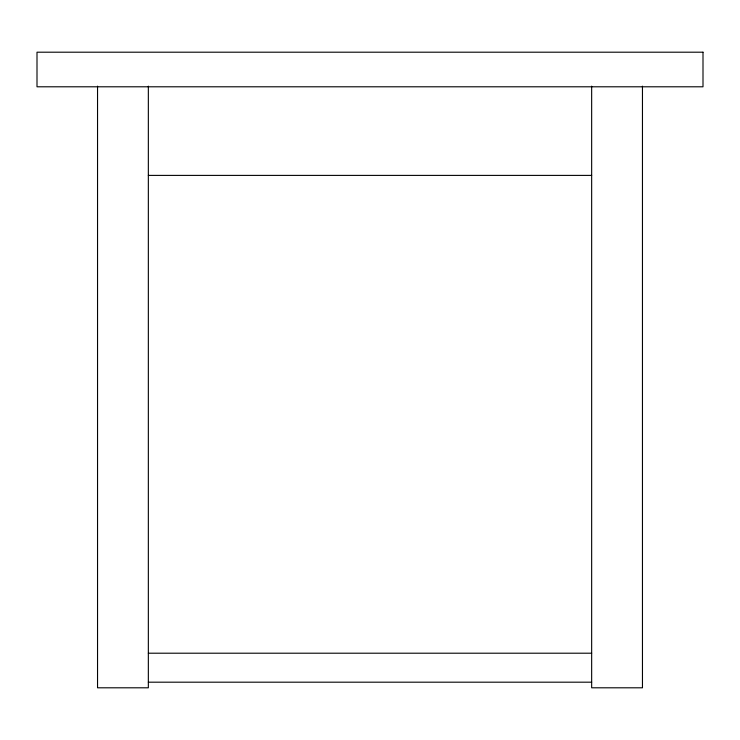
<?xml version="1.0" encoding="UTF-8"?>
<svg xmlns="http://www.w3.org/2000/svg" width="740" height="740" viewBox="0 0 740 740"><rect width="100%" height="100%" fill="white"/><g stroke="black" fill="none" stroke-linecap="round" stroke-linejoin="round"><path stroke-width="1.11" d="M148.342 175.399L591.658 175.399M148.342 653.207L591.658 653.207M148.342 682.188L591.658 682.188M642.459 86.154L642.459 687.802L591.658 687.802L591.658 86.154M148.342 86.154L148.342 687.802L97.541 687.802L97.541 86.154M703 52.198L37 52.198L37 86.793L703 86.793L703 52.198"/></g></svg>
